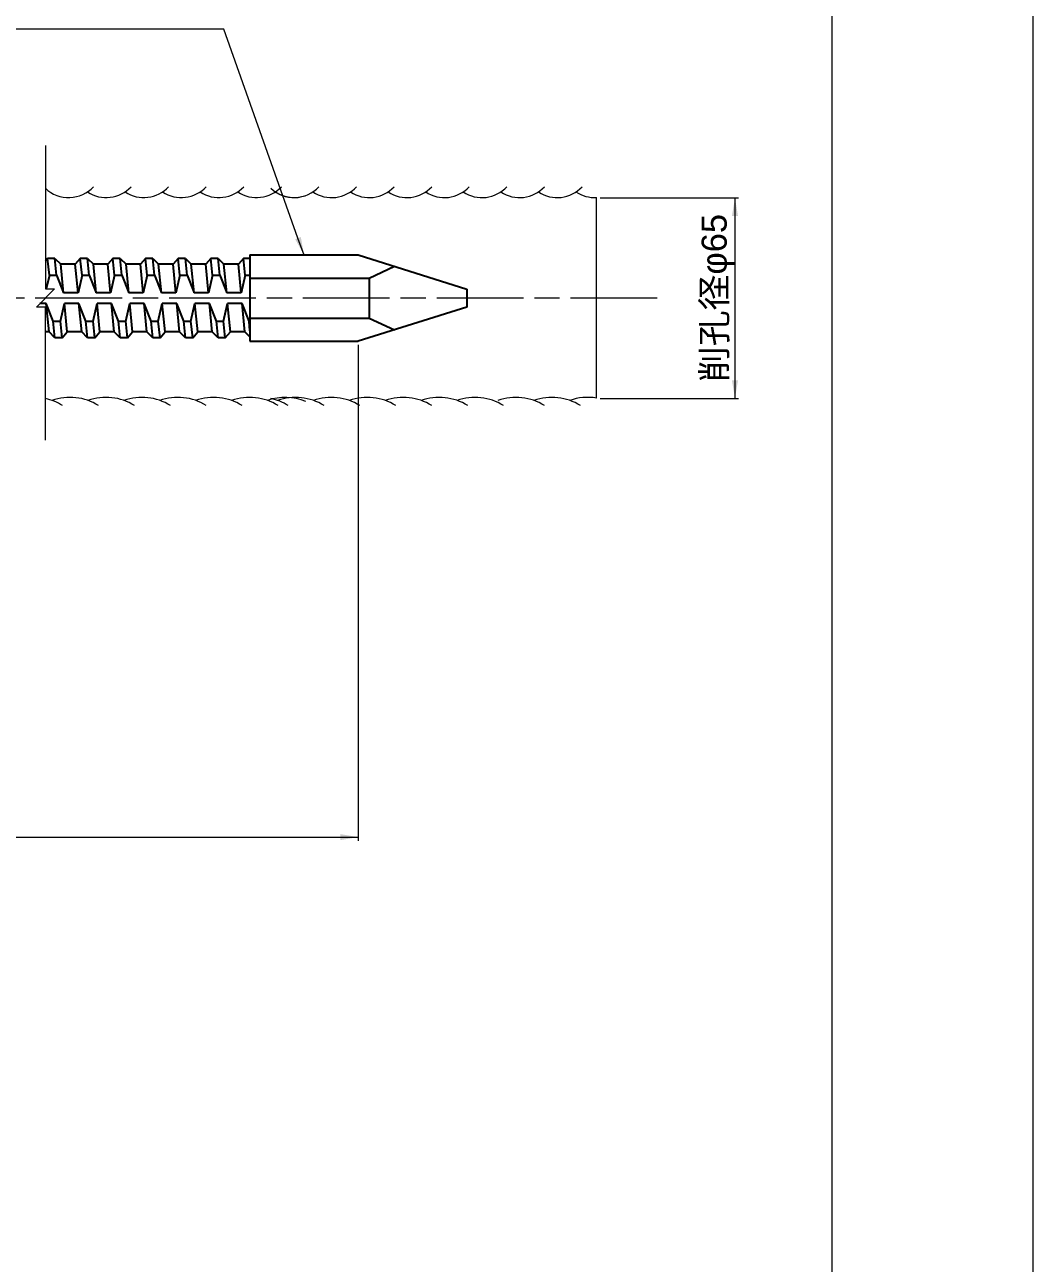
# Model space of a CAD drawing. Units: millimetres at full size, sheet at 1:2; details may follow other scales. Extents: x 1921 to 3603, y 1277 to 2465.
# Drawn here: x 3324.4 to 3603.3, y 1871.3 to 2213.7 of the extents above; entities that cross this region are included whole.
import ezdxf
from ezdxf.enums import TextEntityAlignment as Align

# ---------------------------------------------------------------- set-up
doc = ezdxf.new("R2010")
doc.units = ezdxf.units.MM
doc.header["$LTSCALE"] = 2
doc.linetypes.add('CHAIN', pattern=[18.5, 12, -1.5, 3.5, -1.5])
for name, color, linetype, lineweight in [('1 外形線', 7, 'Continuous', 35), ('2 細い実線', 3, 'Continuous', 20), ('4中心線', 1, 'CHAIN', 15), ('5 想像線', 7, 'Continuous', 13), ('6寸法線', 4, 'Continuous', 13), ('Defpoints_2', 7, 'Continuous', 13)]:
    doc.layers.add(name, color=color, linetype=linetype, lineweight=lineweight)
doc.styles.add('ＭＳ Ｐゴシック', font='')
doc.styles.get('ＭＳ Ｐゴシック').set_extended_font_data('MS PGothic')

# ---------------------------------------------------------------- blocks, each defined once
blk = doc.blocks.new('filled_arrow')
at = {"color": 0, "linetype": 'Continuous', "lineweight": -2}
blk.add_solid([(7.5, 1.25), (0, 0), (7.5, -1.25)], dxfattribs=at)

msp = doc.modelspace()

# ---------------------------------------------------------------- linework, layer by layer
at = {"layer": '1 外形線'}
for p, q in [((3330.767, 2149.099), (3330.142, 2148.493)), ((3332.767, 2149.098), (3330.767, 2149.099)), ((3331.242, 2144.475), (3330.767, 2149.099)), ((3332.767, 2149.098), (3334.384, 2147.498)), ((3333.242, 2144.475), (3332.767, 2149.098)), ((3338.397, 2147.498), (3334.384, 2147.498)), ((3335.148, 2139.625), (3334.384, 2147.498)), ((3339.791, 2149.098), (3338.397, 2147.497)), ((3339.162, 2139.625), (3338.397, 2147.497)), ((3341.791, 2149.098), (3339.791, 2149.098)), ((3340.266, 2144.475), (3339.791, 2149.098)), ((3341.791, 2149.098), (3343.407, 2147.497)), ((3342.266, 2144.475), (3341.791, 2149.098)), ((3344.172, 2139.625), (3343.407, 2147.497)), ((3347.421, 2147.497), (3343.407, 2147.497)), ((3348.814, 2149.098), (3347.421, 2147.497)), ((3348.185, 2139.625), (3347.421, 2147.496)), ((3350.814, 2149.098), (3348.814, 2149.098)), ((3349.29, 2144.475), (3348.814, 2149.098)), ((3351.29, 2144.474), (3350.814, 2149.098)), ((3350.814, 2149.098), (3352.431, 2147.497)), ((3356.445, 2147.497), (3352.431, 2147.497)), ((3353.195, 2139.625), (3352.431, 2147.497)), ((3357.838, 2149.097), (3356.445, 2147.496)), ((3357.209, 2139.624), (3356.445, 2147.496)), ((3359.838, 2149.097), (3357.838, 2149.097)), ((3358.313, 2144.474), (3357.838, 2149.097)), ((3359.838, 2149.097), (3361.455, 2147.497)), ((3360.313, 2144.474), (3359.838, 2149.097)), ((3362.219, 2139.624), (3361.455, 2147.497)), ((3365.469, 2147.497), (3361.455, 2147.497)), ((3366.862, 2149.097), (3365.468, 2147.496)), ((3366.233, 2139.624), (3365.468, 2147.495)), ((3368.862, 2149.097), (3366.862, 2149.097)), ((3367.337, 2144.474), (3366.862, 2149.097)), ((3368.862, 2149.097), (3370.479, 2147.496)), ((3369.337, 2144.474), (3368.862, 2149.097)), ((3371.243, 2139.624), (3370.479, 2147.496)), ((3374.492, 2147.496), (3370.479, 2147.496)), ((3375.886, 2149.097), (3374.492, 2147.496)), ((3375.257, 2139.624), (3374.492, 2147.495)), ((3377.886, 2149.097), (3375.886, 2149.097)), ((3376.361, 2144.474), (3375.886, 2149.097)), ((3377.886, 2149.097), (3379.503, 2147.496)), ((3378.361, 2144.473), (3377.886, 2149.097)), ((3383.516, 2147.496), (3379.503, 2147.496)), ((3380.267, 2139.624), (3379.503, 2147.496)), ((3384.91, 2149.096), (3383.516, 2147.495)), ((3384.281, 2139.623), (3383.516, 2147.495)), ((3386.651, 2149.096), (3384.91, 2149.096)), ((3385.385, 2144.473), (3384.91, 2149.096)), ((3386.653, 2150.097), (3386.65, 2126.197)), ((3386.653, 2150.097), (3416.653, 2150.093)), ((3416.653, 2150.093), (3446.652, 2140.64)), ((3331.242, 2144.475), (3330.375, 2140.668)), ((3331.242, 2144.475), (3333.242, 2144.475)), ((3333.242, 2144.475), (3335.148, 2139.625)), ((3340.266, 2144.475), (3339.161, 2139.625)), ((3340.266, 2144.475), (3342.266, 2144.475)), ((3342.266, 2144.475), (3344.172, 2139.625)), ((3349.29, 2144.475), (3348.185, 2139.625)), ((3349.29, 2144.475), (3351.29, 2144.474)), ((3351.29, 2144.474), (3353.195, 2139.625)), ((3358.313, 2144.474), (3357.209, 2139.624)), ((3358.313, 2144.474), (3360.313, 2144.474)), ((3360.313, 2144.474), (3362.219, 2139.624)), ((3367.337, 2144.474), (3366.233, 2139.624)), ((3367.337, 2144.474), (3369.337, 2144.474)), ((3369.337, 2144.474), (3371.243, 2139.624)), ((3376.361, 2144.474), (3375.257, 2139.623)), ((3376.361, 2144.474), (3378.361, 2144.473)), ((3378.361, 2144.473), (3380.267, 2139.624)), ((3385.385, 2144.473), (3384.281, 2139.623)), ((3385.385, 2144.473), (3386.651, 2144.473)), ((3419.652, 2143.661), (3426.653, 2146.942)), ((3386.652, 2143.665), (3419.652, 2143.661)), ((3419.652, 2143.661), (3419.651, 2132.626)), ((3446.652, 2140.64), (3446.651, 2135.64)), ((3339.162, 2139.625), (3335.148, 2139.625)), ((3348.185, 2139.625), (3344.172, 2139.625)), ((3357.209, 2139.624), (3353.195, 2139.625)), ((3366.233, 2139.624), (3362.219, 2139.624)), ((3375.257, 2139.624), (3371.243, 2139.624)), ((3384.281, 2139.623), (3380.267, 2139.624)), ((3330.385, 2136.625), (3328.611, 2136.625)), ((3331.15, 2128.798), (3330.385, 2136.625)), ((3332.291, 2131.775), (3330.385, 2136.625)), ((3334.291, 2131.776), (3335.395, 2136.625)), ((3336.16, 2128.798), (3335.395, 2136.625)), ((3339.409, 2136.625), (3335.396, 2136.626)), ((3340.174, 2128.798), (3339.409, 2136.625)), ((3341.315, 2131.775), (3339.409, 2136.624)), ((3343.315, 2131.775), (3344.419, 2136.624)), ((3345.184, 2128.797), (3344.419, 2136.624)), ((3348.433, 2136.624), (3344.42, 2136.625)), ((3349.197, 2128.797), (3348.433, 2136.624)), ((3350.339, 2131.774), (3348.433, 2136.624)), ((3352.339, 2131.775), (3353.443, 2136.624)), ((3357.457, 2136.624), (3353.443, 2136.625)), ((3354.208, 2128.797), (3353.443, 2136.624)), ((3358.221, 2128.797), (3357.457, 2136.624)), ((3359.363, 2131.774), (3357.457, 2136.624)), ((3361.363, 2131.774), (3362.467, 2136.624)), ((3366.481, 2136.623), (3362.467, 2136.625)), ((3363.231, 2128.797), (3362.467, 2136.624)), ((3367.245, 2128.796), (3366.481, 2136.623)), ((3368.387, 2131.774), (3366.481, 2136.623)), ((3370.387, 2131.774), (3371.491, 2136.623)), ((3375.504, 2136.623), (3371.491, 2136.624)), ((3372.255, 2128.796), (3371.491, 2136.623)), ((3376.269, 2128.796), (3375.504, 2136.623)), ((3377.41, 2131.773), (3375.504, 2136.623)), ((3379.41, 2131.774), (3380.515, 2136.623)), ((3384.528, 2136.623), (3380.515, 2136.624)), ((3381.279, 2128.796), (3380.515, 2136.623)), ((3385.293, 2128.796), (3384.528, 2136.623)), ((3386.434, 2131.773), (3384.528, 2136.623)), ((3446.651, 2135.64), (3416.65, 2126.193)), ((3332.291, 2131.775), (3334.291, 2131.776)), ((3332.766, 2127.199), (3332.291, 2131.775)), ((3334.766, 2127.198), (3334.291, 2131.776)), ((3341.79, 2127.198), (3341.315, 2131.775)), ((3341.315, 2131.775), (3343.315, 2131.775)), ((3343.79, 2127.198), (3343.315, 2131.775)), ((3350.339, 2131.774), (3352.339, 2131.775)), ((3350.814, 2127.198), (3350.339, 2131.774)), ((3352.814, 2127.198), (3352.339, 2131.775)), ((3359.838, 2127.198), (3359.363, 2131.774)), ((3359.363, 2131.774), (3361.363, 2131.774)), ((3361.838, 2127.197), (3361.363, 2131.774)), ((3368.862, 2127.197), (3368.387, 2131.774)), ((3368.387, 2131.774), (3370.387, 2131.774)), ((3370.862, 2127.197), (3370.387, 2131.774)), ((3377.41, 2131.773), (3379.41, 2131.774)), ((3377.886, 2127.197), (3377.41, 2131.773)), ((3379.886, 2127.196), (3379.41, 2131.774)), ((3386.652, 2129.139), (3386.434, 2131.773)), ((3386.434, 2131.773), (3386.652, 2131.773)), ((3386.651, 2132.63), (3419.651, 2132.626)), ((3419.651, 2132.626), (3426.65, 2129.342)), ((3331.15, 2128.798), (3330.141, 2128.798)), ((3332.766, 2127.199), (3331.15, 2128.798)), ((3334.766, 2127.198), (3332.766, 2127.199)), ((3334.766, 2127.198), (3336.16, 2128.798)), ((3340.174, 2128.798), (3336.16, 2128.798)), ((3341.79, 2127.198), (3340.174, 2128.798)), ((3343.79, 2127.198), (3341.79, 2127.198)), ((3343.79, 2127.198), (3345.184, 2128.797)), ((3349.197, 2128.797), (3345.184, 2128.797)), ((3350.814, 2127.198), (3349.197, 2128.797)), ((3352.814, 2127.198), (3350.814, 2127.198)), ((3352.814, 2127.198), (3354.208, 2128.797)), ((3358.221, 2128.797), (3354.208, 2128.797)), ((3359.838, 2127.198), (3358.221, 2128.797)), ((3361.838, 2127.197), (3359.838, 2127.198)), ((3361.838, 2127.197), (3363.231, 2128.797)), ((3367.245, 2128.796), (3363.231, 2128.797)), ((3368.862, 2127.197), (3367.245, 2128.796)), ((3370.862, 2127.197), (3368.862, 2127.197)), ((3370.862, 2127.197), (3372.255, 2128.796)), ((3376.269, 2128.796), (3372.255, 2128.796)), ((3377.886, 2127.197), (3376.269, 2128.796)), ((3379.886, 2127.196), (3377.886, 2127.197)), ((3379.886, 2127.196), (3381.279, 2128.796)), ((3385.293, 2128.796), (3381.279, 2128.796)), ((3386.652, 2127.411), (3385.293, 2128.796)), ((3386.65, 2126.197), (3416.65, 2126.193))]:
    msp.add_line(p, q, dxfattribs=at)
at = {"layer": '2 細い実線'}
for p, q in [((3330.142, 2180.309), (3330.142, 2140.668)), ((3482.486, 2110.502), (3482.486, 2165.955)), ((3327.642, 2135.653), (3332.642, 2140.668)), ((3330.142, 2140.668), (3332.642, 2140.668)), ((3330.142, 2135.652), (3327.642, 2135.653)), ((3330.141, 2098.861), (3330.142, 2135.652))]:
    msp.add_line(p, q, dxfattribs=at)
for centre, radius, start, end in [((3336.573, 2175.311), 9.363, 226.61818, 317.16547), ((3346.963, 2175.311), 9.363, 236.29888, 317.16547), ((3357.353, 2175.311), 9.363, 236.29888, 317.16547), ((3367.743, 2175.31), 9.363, 236.29888, 317.16547), ((3378.133, 2175.31), 9.363, 236.29888, 317.16547), ((3388.523, 2175.31), 9.363, 236.29888, 317.16547), ((3398.913, 2175.309), 9.363, 226.61818, 317.16547), ((3409.303, 2175.309), 9.363, 236.29888, 317.16547), ((3419.693, 2175.309), 9.363, 236.29888, 317.16547), ((3430.083, 2175.309), 9.363, 236.29888, 317.16547), ((3440.474, 2175.309), 9.363, 236.29888, 317.16547), ((3450.864, 2175.308), 9.363, 236.29888, 317.16547), ((3461.254, 2175.308), 9.363, 236.29888, 317.16547), ((3471.644, 2175.308), 9.363, 236.29888, 317.16547), ((3398.913, 2175.309), 9.363, 236.29888, 290.20425), ((3482.034, 2175.307), 9.363, 236.29888, 272.77035), ((3326.993, 2095.754), 14.948, 58.00558, 77.84111), ((3336.923, 2095.753), 14.948, 58.00558, 109.39838), ((3346.853, 2095.753), 14.948, 58.00558, 109.39838), ((3356.783, 2095.752), 14.948, 58.00558, 109.39838), ((3366.713, 2095.752), 14.948, 58.00558, 109.39838), ((3376.643, 2095.751), 14.948, 58.00558, 109.39838), ((3386.573, 2095.751), 14.948, 58.00558, 109.39838), ((3396.503, 2095.75), 14.948, 67.81539, 109.39838), ((3389.334, 2095.752), 14.948, 58.00558, 77.84111), ((3399.264, 2095.751), 14.948, 58.00558, 109.39838), ((3409.194, 2095.751), 14.948, 58.00558, 109.39838), ((3419.123, 2095.75), 14.948, 58.00558, 109.39838), ((3429.053, 2095.75), 14.948, 58.00558, 109.39838), ((3438.983, 2095.749), 14.948, 58.00558, 109.39838), ((3448.913, 2095.749), 14.948, 58.00558, 109.39838), ((3460.224, 2095.749), 14.948, 58.00558, 109.39838), ((3470.153, 2095.749), 14.948, 58.00558, 109.39838), ((3480.083, 2095.748), 14.948, 80.74925, 109.39838)]:
    msp.add_arc(centre, radius, start, end, dxfattribs=at)
at = {"layer": '4中心線'}
msp.add_line((3499.322, 2138.148), (2141.102, 2138.145), dxfattribs=at)
at = {"layer": '5 想像線'}
msp.add_line((3547.6, 2428.03), (3547.6, 1314.476), dxfattribs=at)
at = {"layer": '6寸法線'}
for p, q in [((3483.488, 2165.874), (3521.793, 2165.874)), ((3520.793, 2165.874), (3520.793, 2110.421)), ((3416.65, 2125.193), (3416.65, 1988.092)), ((3483.485, 2110.421), (3521.793, 2110.421)), ((2152.883, 1989.092), (3416.65, 1989.092))]:
    msp.add_line(p, q, dxfattribs=at)
msp.add_lwpolyline([(3401.651, 2150.02), (3399.978, 2154.732), (3379.466, 2212.512), (3250.928, 2212.512)], dxfattribs=at)
at = {"layer": 'Defpoints_2'}
msp.add_lwpolyline([(1921.252, 1277.253), (3603.252, 1277.253), (3603.252, 2465.253), (1921.252, 2465.253)], close=True, dxfattribs=at)

# ---------------------------------------------------------------- block references
at = {"layer": '6寸法線', "xscale": 0.667, "yscale": 0.667}
for p, rotation in [((3520.793, 2165.874), 270), ((3401.651, 2150.02), 109.5), ((3520.793, 2110.421), 90), ((3416.65, 1989.092), 180)]:
    msp.add_blockref('filled_arrow', p, dxfattribs=dict(at, rotation=rotation))

# ---------------------------------------------------------------- texts
at = {"layer": '6寸法線', "style": 'ＭＳ Ｐゴシック', "width": 1.05}
msp.add_text('削孔径φ65', height=6.928, rotation=90, dxfattribs=at).set_placement((3515.041, 2138.148), align=Align.MIDDLE_CENTER)

doc.saveas('drawing.dxf')
